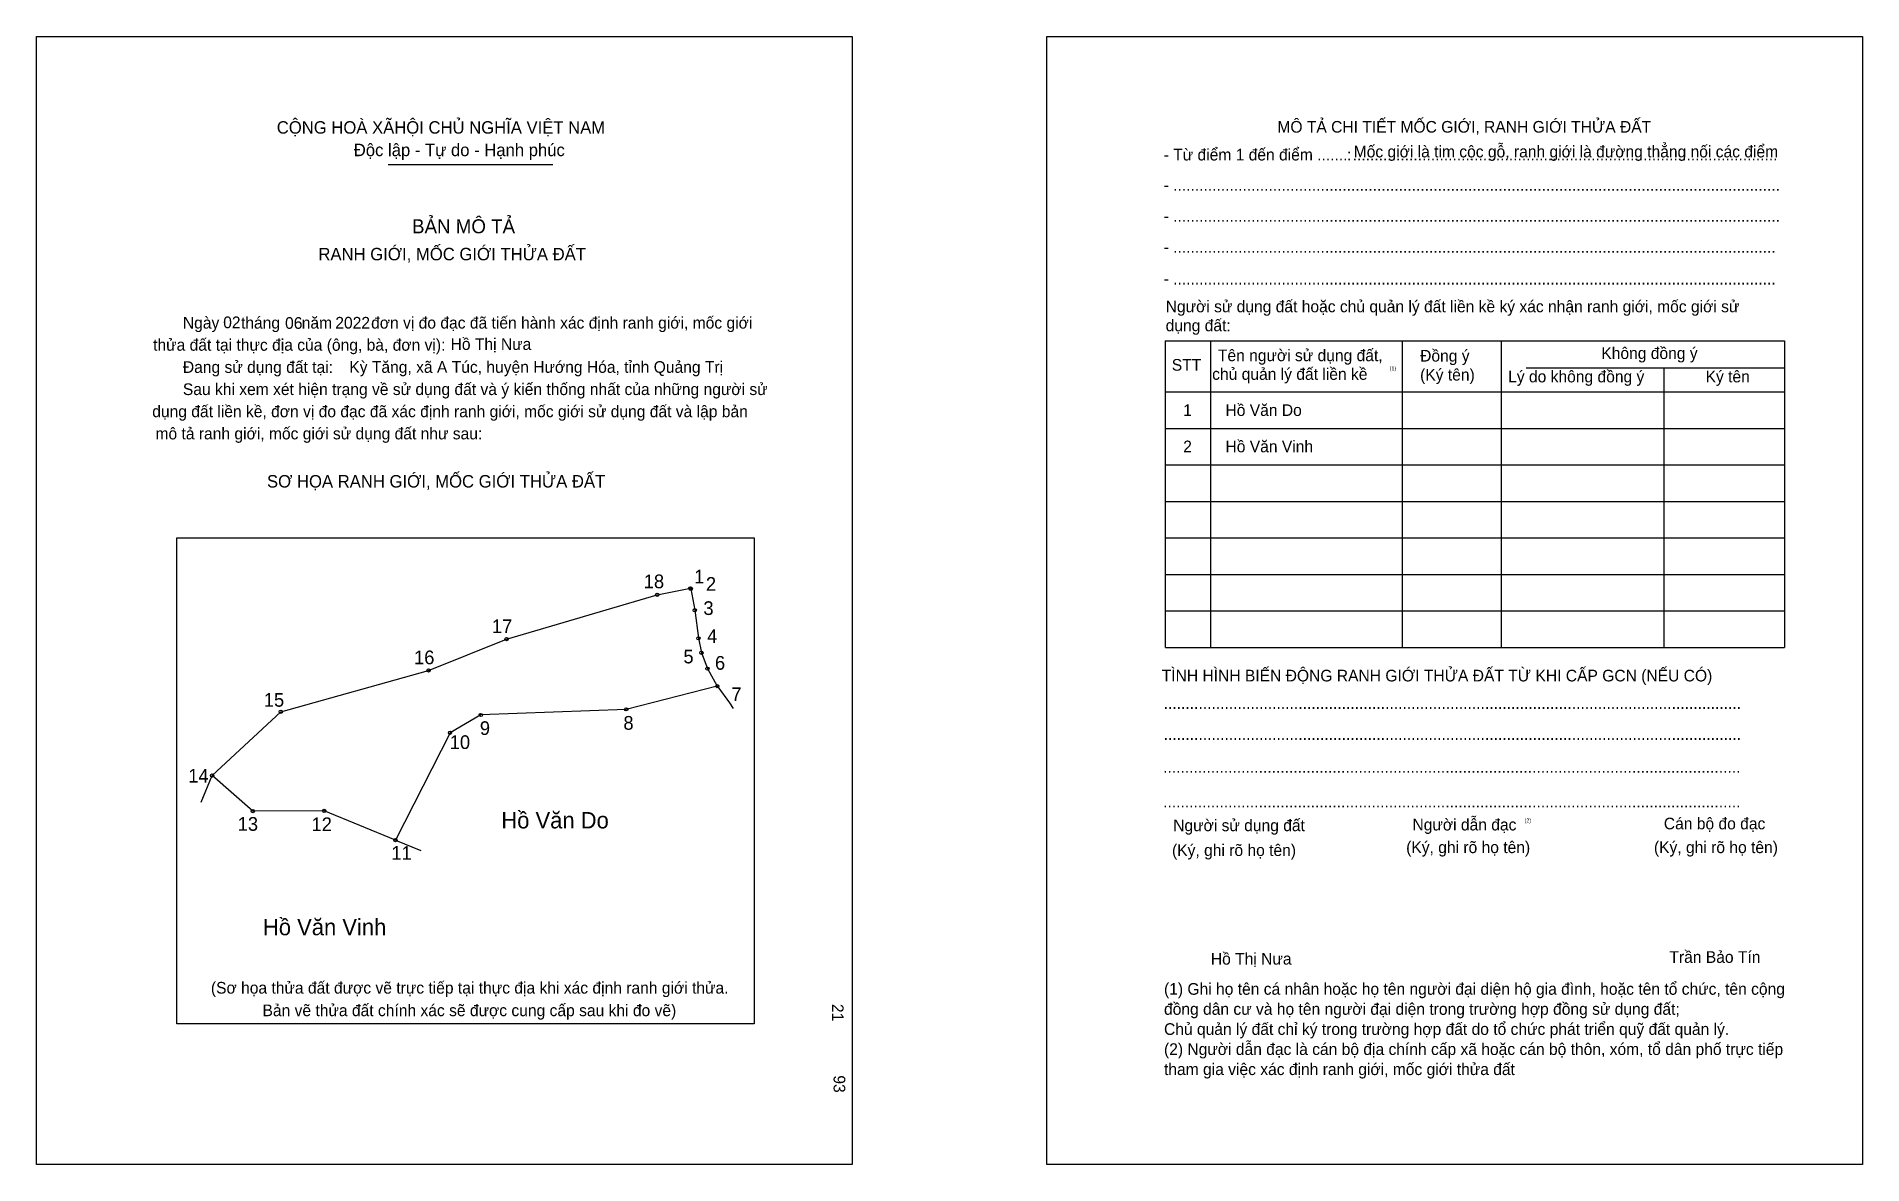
# Model space of a CAD drawing. Extents: x 547298 to 548118, y 1821052 to 1821558.
import ezdxf

# ---------------------------------------------------------------- set-up
doc = ezdxf.new("R2010")
doc.units = 0
for name, color, linetype in [('bmtKhungInTrang1', 7, 'Continuous'), ('bmtKhungInTrang2', 7, 'Continuous'), ('bmtNoiDung', 7, 'Continuous'), ('bmtTemplate', 7, 'Continuous'), ('CanhThua', 7, 'Continuous'), ('MocDinhThua', 7, 'Continuous'), ('RauThua', 7, 'Continuous'), ('SoHieuDinhThua', 7, 'Continuous'), ('TenChuLanCan', 7, 'Continuous')]:
    doc.layers.add(name, color=color, linetype=linetype)

msp = doc.modelspace()

# ---------------------------------------------------------------- linework, layer by layer
at = {"layer": 'bmtKhungInTrang1'}
msp.add_lwpolyline([(547297.91, 1821558.1), (547664.09, 1821558.1), (547664.09, 1821051.63), (547297.91, 1821051.63)], close=True, dxfattribs=at)
at = {"layer": 'bmtKhungInTrang2'}
msp.add_lwpolyline([(547751.41, 1821558.1), (548117.59, 1821558.1), (548117.59, 1821051.63), (547751.41, 1821051.63)], close=True, dxfattribs=at)
at = {"layer": 'bmtTemplate'}
for p, q in [((547455.71, 1821500.7), (547529.76, 1821500.7)), ((547824.87, 1821421.49), (547824.87, 1821283.81)), ((547911.01, 1821421.49), (547911.01, 1821283.81)), ((547955.33, 1821421.66), (547955.33, 1821283.81)), ((548082.53, 1821421.49), (548082.53, 1821283.81)), ((547966.57, 1821409.36), (548082.53, 1821409.36)), ((547804.79, 1821398.55), (548082.53, 1821398.55)), ((547804.79, 1821382.15), (548082.53, 1821382.15)), ((547804.79, 1821365.76), (548082.53, 1821365.76)), ((547804.79, 1821349.37), (548082.53, 1821349.37)), ((547804.79, 1821332.98), (548082.53, 1821332.98)), ((547804.79, 1821316.59), (548082.53, 1821316.59)), ((547804.79, 1821300.2), (548082.53, 1821300.2)), ((547804.79, 1821283.81), (548082.53, 1821283.81))]:
    msp.add_line(p, q, dxfattribs=at)
for points in [[(547804.61, 1821421.49), (548082.53, 1821421.49)], [(547804.61, 1821421.49), (547804.61, 1821283.81)], [(548028.48, 1821409.2), (548028.48, 1821283.81)]]:
    msp.add_lwpolyline(points, dxfattribs=at)
msp.add_lwpolyline([(547360.91, 1821114.71), (547360.91, 1821332.96), (547620.01, 1821332.96), (547620.01, 1821114.71)], close=True, dxfattribs=at)
at = {"layer": 'CanhThua'}
for p, q in [((547508.92, 1821287.51), (547576.53, 1821307.46)), ((547576.53, 1821307.46), (547591.53, 1821310.33)), ((547591.53, 1821310.33), (547591.6, 1821310.09)), ((547591.6, 1821310.09), (547593.4, 1821300.46)), ((547593.4, 1821300.46), (547595.07, 1821287.88)), ((547473.93, 1821273.49), (547508.92, 1821287.51)), ((547595.07, 1821287.88), (547596.42, 1821281.4)), ((547596.42, 1821281.4), (547599.09, 1821274.26)), ((547407.55, 1821254.89), (547473.93, 1821273.49)), ((547599.09, 1821274.26), (547603.53, 1821266.4)), ((547603.53, 1821266.4), (547562.67, 1821255.99)), ((547562.67, 1821255.99), (547497.43, 1821253.46)), ((547376.73, 1821226.25), (547407.55, 1821254.89)), ((547497.43, 1821253.46), (547483.53, 1821245.49)), ((547483.53, 1821245.49), (547459.05, 1821197.27)), ((547394.96, 1821210.29), (547376.73, 1821226.25)), ((547427.09, 1821210.4), (547394.96, 1821210.29)), ((547459.05, 1821197.27), (547427.09, 1821210.4))]:
    msp.add_line(p, q, dxfattribs=at)
at = {"layer": 'MocDinhThua'}
for centre in [(547576.53, 1821307.46), (547591.53, 1821310.33), (547591.6, 1821310.09), (547593.4, 1821300.46), (547508.92, 1821287.51), (547595.07, 1821287.88), (547596.42, 1821281.4), (547473.93, 1821273.49), (547599.09, 1821274.26), (547603.53, 1821266.4), (547562.67, 1821255.99), (547407.55, 1821254.89), (547497.43, 1821253.46), (547483.53, 1821245.49), (547376.73, 1821226.25), (547394.96, 1821210.29), (547427.09, 1821210.4), (547459.05, 1821197.27)]:
    msp.add_circle(centre, 0.737, dxfattribs=at)
at = {"layer": 'RauThua'}
for p, q in [((547603.53, 1821266.4), (547603.72, 1821266.04)), ((547603.72, 1821266.04), (547609, 1821258.95)), ((547609, 1821258.95), (547610.59, 1821256.39)), ((547371.78, 1821214.26), (547376.73, 1821226.25)), ((547459.05, 1821197.27), (547470.46, 1821192.59))]:
    msp.add_line(p, q, dxfattribs=at)

# ---------------------------------------------------------------- texts
at = {"layer": 'bmtNoiDung'}
for s, height, p in [('02', 5.239, (547381.71, 1821427.14)), ('06', 5.239, (547409.49, 1821426.84)), ('2022', 5.239, (547432.03, 1821426.96)), ('Hồ Thị Nưa', 5.239, (547483.79, 1821417.39)), ('Kỳ Tăng, xã A Túc, huyện Hướng Hóa, tỉnh Quảng Trị', 5.2394, (547438.33, 1821407.09)), ('1', 5.24, (547812.67, 1821387.73)), ('Hồ Văn Do ', 5.239, (547831.63, 1821387.73)), ('2', 5.24, (547812.67, 1821371.42)), ('Hồ Văn Vinh ', 5.2394, (547831.63, 1821371.42)), ('Hồ Thị Nưa', 5.239, (547825.07, 1821141.39))]:
    msp.add_text(s, height=height, dxfattribs=at).set_placement(p)
for s, p in [('21', (547654.97, 1821123.72)), ('93', (547655.72, 1821091.66))]:
    msp.add_text(s, height=5.239, rotation=270, dxfattribs=at).set_placement(p)
at = {"layer": 'bmtTemplate'}
for s, height, p in [('CỘNG HOÀ XÃHỘI CHỦ NGHĨA VIỆT NAM', 5.5887, (547405.77, 1821514.48)), ('MÔ TẢ CHI TIẾT MỐC GIỚI, RANH GIỚI THỬA ĐẤT', 5.2374, (547854.95, 1821514.93)), ('Độc lập - Tự do - Hạnh phúc', 5.5887, (547440.34, 1821504.37)), ('Mốc giới là tim cộc gỗ, ranh giới là đường thẳng nối các điểm', 5.2374, (547889.2, 1821503.82)), ('- Từ điểm 1 đến điểm .......', 5.2374, (547803.9, 1821502.44)), (':', 5.24, (547886.18, 1821502.44)), ('..................................................................................................', 5.2374, (547888.76, 1821502.44)), ('- ............................................................................................................................................', 5.23737, (547803.9, 1821488.86)), ('BẢN MÔ TẢ', 6.287, (547466.49, 1821469.74)), ('- ............................................................................................................................................', 5.23737, (547803.9, 1821474.93)), ('RANH GIỚI, MỐC GIỚI THỬA ĐẤT', 5.5887, (547424.46, 1821457.61)), ('- ...........................................................................................................................................', 5.23737, (547803.9, 1821461)), ('- ...........................................................................................................................................', 5.23737, (547803.9, 1821446.74)), ('Người sử dụng đất hoặc chủ quản lý đất liền kề ký xác nhận ranh giới, mốc giới sử', 5.2374, (547804.79, 1821434.28)), ('Ngày     tháng     năm         đơn vị đo đạc đã tiến hành xác định ranh giới, mốc giới ', 5.2394, (547363.61, 1821426.96)), ('dụng đất:', 5.237, (547804.79, 1821425.76)), ('thửa đất tại thực địa của (ông, bà, đơn vị):', 5.2394, (547350.26, 1821417.01)), ('Đang sử dụng đất tại:', 5.2394, (547363.61, 1821407.06)), ('STT', 5.237, (547807.53, 1821408.05)), ('Tên người sử dụng đất,', 5.2374, (547828.25, 1821412.32)), ('Đồng ý', 5.237, (547919.02, 1821412.15)), ('Không đồng ý', 5.2374, (548000.36, 1821413.3)), ('chủ quản lý đất liền kề', 5.2374, (547825.68, 1821403.94)), ('(1)', 1.746, (547905.34, 1821408.24)), ('(Ký tên)', 5.237, (547919.02, 1821403.63)), ('Lý do không đồng ý', 5.2374, (547958.53, 1821402.81)), ('Ký tên', 5.237, (548047.16, 1821402.81)), ('Sau khi xem xét hiện trạng về sử dụng đất và ý kiến thống nhất của những người sử ', 5.2394, (547363.61, 1821397.11)), ('dụng đất liền kề, đơn vị đo đạc đã xác định ranh giới, mốc giới sử dụng đất và lập bản', 5.2394, (547349.86, 1821387.16)), ('mô tả ranh giới, mốc giới sử dụng đất như sau:', 5.2394, (547351.31, 1821377.21)), ('SƠ HỌA RANH GIỚI, MỐC GIỚI THỬA ĐẤT', 5.5887, (547401.37, 1821355.59)), ('TÌNH HÌNH BIẾN ĐỘNG RANH GIỚI THỬA ĐẤT TỪ KHI CẤP GCN (NẾU CÓ)', 5.2374, (547803.02, 1821268.52)), ('.....................................................................................................................................', 5.24522, (547803.9, 1821256.2)), ('.....................................................................................................................................', 5.24522, (547803.9, 1821242.26)), ('.....................................................................................................................................', 5.24522, (547803.63, 1821227.51)), ('.....................................................................................................................................', 5.24522, (547803.63, 1821211.94)), ('Người sử dụng đất', 5.2374, (547808.17, 1821201.29)), ('Người dẫn đạc', 5.2374, (547915.59, 1821201.61)), ('(2)', 1.746, (547965.89, 1821205.23)), ('Cán bộ đo đạc', 5.2374, (548028.42, 1821202.11)), ('(Ký, ghi rõ họ tên)', 5.2374, (547807.64, 1821190.14)), ('(Ký, ghi rõ họ tên)', 5.2374, (547912.75, 1821191.45)), ('(Ký, ghi rõ họ tên)', 5.2374, (548023.97, 1821191.45)), ('Trần Bảo Tín', 5.2374, (548030.92, 1821142.16)), ('(Sơ họa thửa đất được vẽ trực tiếp tại thực địa khi xác định ranh giới thửa.', 5.2394, (547376.19, 1821128.35)), ('(1) Ghi họ tên cá nhân hoặc họ tên người đại diện hộ gia đình, hoặc tên tổ chức, tên cộng', 5.2374, (547804.05, 1821127.84)), ('Bản vẽ thửa đất chính xác sẽ được cung cấp sau khi đo vẽ)', 5.2394, (547399.36, 1821118.22)), ('đồng dân cư và họ tên người đại diện trong trường hợp đồng sử dụng đất;', 5.2374, (547804.05, 1821118.83)), ('Chủ quản lý đất chỉ ký trong trường hợp đất do tổ chức phát triển quỹ đất quản lý.', 5.2374, (547804.05, 1821109.81)), ('(2) Người dẫn đạc là cán bộ địa chính cấp xã hoặc cán bộ thôn, xóm, tổ dân phố trực tiếp', 5.2374, (547804.05, 1821100.8)), ('tham gia việc xác định ranh giới, mốc giới thửa đất', 5.2374, (547804.05, 1821091.78))]:
    msp.add_text(s, height=height, dxfattribs=at).set_placement(p)
at = {"layer": 'SoHieuDinhThua'}
for s, height, p in [('18', 6.145, (547570.5, 1821310.36)), ('1', 6.15, (547593.11, 1821312.51)), ('2', 6.15, (547598.4, 1821309.21)), ('3', 6.15, (547597.28, 1821298.36)), ('17', 6.145, (547502.33, 1821290.24)), ('4', 6.15, (547598.94, 1821285.84)), ('16', 6.145, (547467.38, 1821276.24)), ('5', 6.15, (547588.3, 1821276.62)), ('6', 6.15, (547602.47, 1821273.78)), ('7', 6.15, (547609.81, 1821259.7)), ('15', 6.145, (547399.94, 1821257.17)), ('9', 6.15, (547496.93, 1821244.48)), ('8', 6.15, (547561.36, 1821246.84)), ('10', 6.145, (547483.41, 1821238.19)), ('14', 6.145, (547366.02, 1821223.09)), ('13', 6.145, (547388.23, 1821201.46)), ('12', 6.145, (547421.37, 1821201.3)), ('11', 6.145, (547457.21, 1821188.44))]:
    msp.add_text(s, height=height, dxfattribs=at).set_placement(p)
at = {"layer": 'TenChuLanCan'}
for s, height, p in [('Hồ Văn Do', 7.374, (547506.57, 1821202.52)), ('Hồ Văn Vinh', 7.3745, (547399.56, 1821154.55))]:
    msp.add_text(s, height=height, dxfattribs=at).set_placement(p)

doc.saveas('drawing.dxf')
